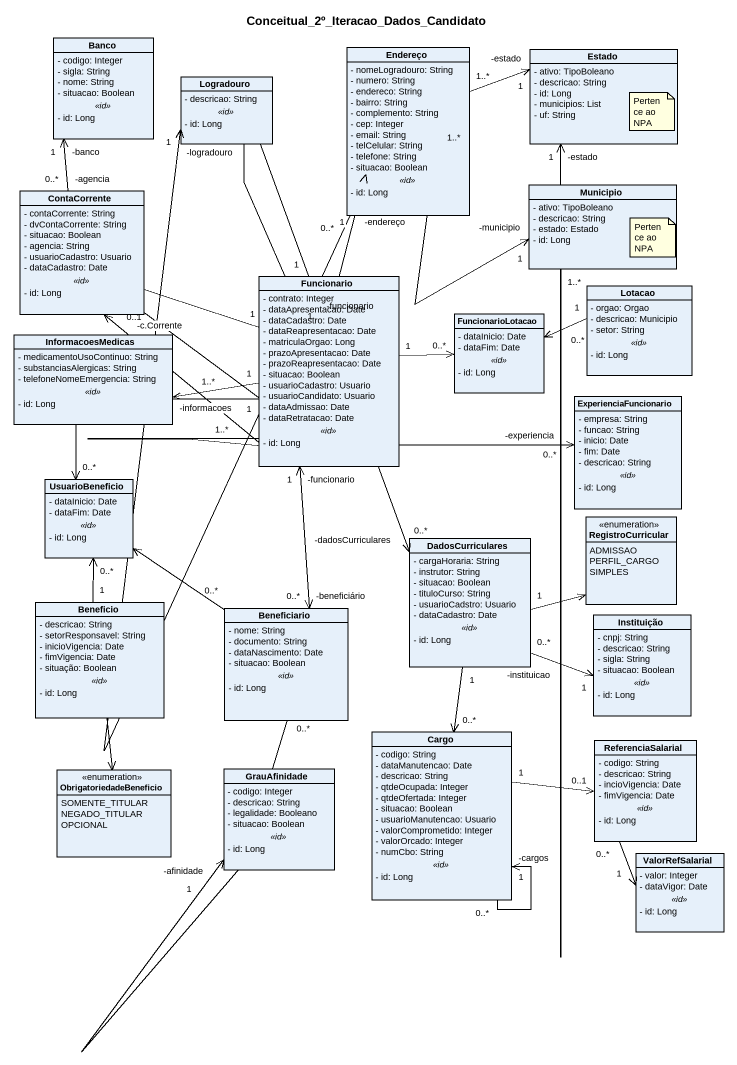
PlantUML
@startuml
title Conceitual_2º_Iteracao_Dados_Candidato
hide circle
hide empty members
skinparam classAttributeIconSize 0
class Banco {
  - codigo: Integer
  - sigla: String
  - nome: String
  - situacao: Boolean
  .. <<id>> ..
  - id: Long
}
class Logradouro {
  - descricao: String
  .. <<id>> ..
  - id: Long
}
class Endereço {
  - nomeLogradouro: String
  - numero: String
  - endereco: String
  - bairro: String
  - complemento: String
  - cep: Integer
  - email: String
  - telCelular: String
  - telefone: String
  - situacao: Boolean
  .. <<id>> ..
  - id: Long
}
class Estado {
  - ativo: TipoBoleano
  - descricao: String
  - id: Long
  - municipios: List
  - uf: String
}
class ContaCorrente {
  - contaCorrente: String
  - dvContaCorrente: String
  - situacao: Boolean
  - agencia: String
  - usuarioCadastro: Usuario
  - dataCadastro: Date
  .. <<id>> ..
  - id: Long
}
class Municipio {
  - ativo: TipoBoleano
  - descricao: String
  - estado: Estado
  - id: Long
}
class Funcionario {
  - contrato: Integer
  - dataApresentacao: Date
  - dataCadastro: Date
  - dataReapresentacao: Date
  - matriculaOrgao: Long
  - prazoApresentacao: Date
  - prazoReapresentacao: Date
  - situacao: Boolean
  - usuarioCadastro: Usuario
  - usuarioCandidato: Usuario
  - dataAdmissao: Date
  - dataRetratacao: Date
  .. <<id>> ..
  - id: Long
}
class Lotacao {
  - orgao: Orgao
  - descricao: Municipio
  - setor: String
  .. <<id>> ..
  - id: Long
}
class InformacoesMedicas {
  - medicamentoUsoContinuo: String
  - substanciasAlergicas: String
  - telefoneNomeEmergencia: String
  .. <<id>> ..
  - id: Long
}
class FuncionarioLotacao {
  - dataInicio: Date
  - dataFim: Date
  .. <<id>> ..
  - id: Long
}
class ExperienciaFuncionario {
  - empresa: String
  - funcao: String
  - inicio: Date
  - fim: Date
  - descricao: String
  .. <<id>> ..
  - id: Long
}
class UsuarioBeneficio {
  - dataInicio: Date
  - dataFim: Date
  .. <<id>> ..
  - id: Long
}
class DadosCurriculares {
  - cargaHoraria: String
  - instrutor: String
  - situacao: Boolean
  - tituloCurso: String
  - usuarioCadstro: Usuario
  - dataCadastro: Date
  .. <<id>> ..
  - id: Long
}
enum RegistroCurricular {
  ADMISSAO
  PERFIL_CARGO
  SIMPLES
}
class Beneficio {
  - descricao: String
  - setorResponsavel: String
  - inicioVigencia: Date
  - fimVigencia: Date
  - situação: Boolean
  .. <<id>> ..
  - id: Long
}
class Beneficiario {
  - nome: String
  - documento: String
  - dataNascimento: Date
  - situacao: Boolean
  .. <<id>> ..
  - id: Long
}
class Instituição {
  - cnpj: String
  - descricao: String
  - sigla: String
  - situacao: Boolean
  .. <<id>> ..
  - id: Long
}
class Cargo {
  - codigo: String
  - dataManutencao: Date
  - descricao: String
  - qtdeOcupada: Integer
  - qtdeOfertada: Integer
  - situacao: Boolean
  - usuarioManutencao: Usuario
  - valorComprometido: Integer
  - valorOrcado: Integer
  - numCbo: String
  .. <<id>> ..
  - id: Long
}
enum ObrigatoriedadeBeneficio {
  SOMENTE_TITULAR
  NEGADO_TITULAR
  OPCIONAL
}
class GrauAfinidade {
  - codigo: Integer
  - descricao: String
  - legalidade: Booleano
  - situacao: Boolean
  .. <<id>> ..
  - id: Long
}
class ReferenciaSalarial {
  - codigo: String
  - descricao: String
  - incioVigencia: Date
  - fimVigencia: Date
  .. <<id>> ..
  - id: Long
}
class ValorRefSalarial {
  - valor: Integer
  - dataVigor: Date
  .. <<id>> ..
  - id: Long
}
Endereço "0..*" -left-> "-logradouro\n1" Logradouro
Endereço "1..*" -right-> "-estado\n1" Estado
Endereço "1..*" -right-> "-municipio\n1" Municipio
ContaCorrente "-agencia\n0..*" -up-> "-banco\n1" Banco
Municipio "1..*" -up-> "-estado\n1" Estado
Funcionario "1..*" -up-> "-endereço\n1" Endereço
Funcionario "1" -left-> "-c.Corrente\n0..1" ContaCorrente
Funcionario "1" -left-> "-informacoes\n1..*" InformacoesMedicas
Funcionario "1" -right-> "0..*" FuncionarioLotacao
Funcionario "-funcionario\n1" -right-> "-experiencia\n0..*" ExperienciaFuncionario
Funcionario "1" --> "0..*" UsuarioBeneficio
Funcionario "1" --> "-dadosCurriculares\n0..*" DadosCurriculares
Funcionario "-funcionario\n1" <--> "-beneficiário\n0..*" Beneficiario
FuncionarioLotacao "0..*" <-right- "1" Lotacao
UsuarioBeneficio "0..*" <-- "1" Beneficio
DadosCurriculares "1" -right-> RegistroCurricular
DadosCurriculares "0..*" -right-> "-instituicao\n1" Instituição
DadosCurriculares "1" --> "0..*" Cargo
Beneficio --> ObrigatoriedadeBeneficio
Beneficiario "0..*" -up-> UsuarioBeneficio
Beneficiario "0..*" --> "-afinidade\n1" GrauAfinidade
Cargo "0..*" --> "-cargos\n1" Cargo
Cargo "1" -right-> "0..1" ReferenciaSalarial
ReferenciaSalarial "0..*" --> "1" ValorRefSalarial
note as N1
  Pertence ao NPA
end note
note as N2
  Pertence ao NPA
end note
@enduml
